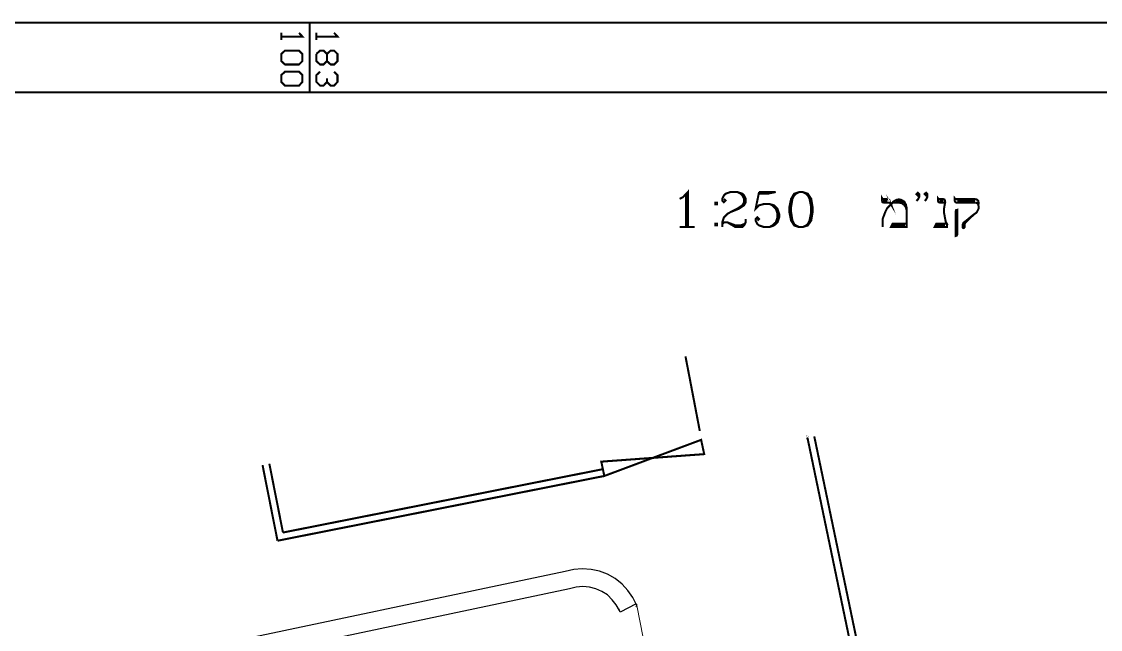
# Model space of a CAD drawing. Extents: x -6935 to 6681, y -4073 to 3778.
# Drawn here: x -846 to 2258, y 2029 to 3778 of the extents above; entities that cross this region are included whole.
import ezdxf

# ---------------------------------------------------------------- set-up
doc = ezdxf.new("R2010")
doc.units = 0
doc.header["$MEASUREMENT"] = 0
doc.layers.add('blue', color=160, linetype='Continuous', lineweight=0)

msp = doc.modelspace()

# ---------------------------------------------------------------- linework, layer by layer
at = {"color": 0}
for p, q in [((766.9, 2204), (742.4, 2202.1)), ((792.4, 2202.1), (766.9, 2204)), ((717.9, 2196.2), (-354.7, 1969.7)), ((742.4, 2202.1), (717.9, 2196.2)), ((816.9, 2197.2), (792.4, 2202.1)), ((839.5, 2188.3), (816.9, 2197.2)), ((862, 2175.6), (839.5, 2188.3)), ((881.6, 2159.9), (862, 2175.6)), ((730.6, 2146.2), (-162.5, 1958)), ((749.3, 2151.1), (730.6, 2146.2)), ((768.9, 2153), (749.3, 2151.1)), ((787.5, 2151.1), (768.9, 2153)), ((806.1, 2146.2), (787.5, 2151.1)), ((823.8, 2138.3), (806.1, 2146.2)), ((898.3, 2141.3), (881.6, 2159.9)), ((839.5, 2128.6), (823.8, 2138.3)), ((853.2, 2114.8), (839.5, 2128.6)), ((864.9, 2100.1), (853.2, 2114.8)), ((913, 2120.7), (898.3, 2141.3)), ((923.8, 2098.1), (913, 2120.7)), ((873.8, 2083.4), (864.9, 2100.1))]:
    msp.add_line(p, q, dxfattribs=at)
at = {"color": 0, "const_width": 5.88}
for points in [[(6677.8, -4069.7), (6677.8, 3774.7), (-3865.5, 3774.7), (-3865.5, -4069.7), (6677.8, -4069.7)], [(-98.8, 3684.5), (-88, 3694.2), (-47.8, 3694.2), (-38, 3684.5), (-38, 3663.9), (-47.8, 3654.1), (-88, 3654.1), (-98.8, 3663.9), (-98.8, 3684.5)], [(-98.8, 3623.7), (-88, 3633.5), (-47.8, 3633.5), (-38, 3623.7), (-38, 3604.1), (-47.8, 3593.3), (-88, 3593.3), (-98.8, 3604.1), (-98.8, 3623.7)], [(6476.9, -3868.7), (6476.9, 3573.7), (-3663.6, 3573.7), (-3663.6, -3868.7), (6476.9, -3868.7)], [(6476.9, -3868.7), (6476.9, 3573.7), (-3663.6, 3573.7), (-3663.6, -3868.7), (6476.9, -3868.7)], [(1155.1, 3252.1), (1155.1, 3257), (1150.3, 3257), (1150.3, 3252.1), (1155.1, 3252.1)], [(1655.2, 3252.1), (1652.2, 3257), (1634.6, 3257), (1630.7, 3258), (1629.7, 3261.9), (1629.7, 3269.8), (1631.6, 3266.8), (1644.4, 3266.8), (1650.3, 3264.8), (1652.2, 3259.9), (1655.2, 3252.1)], [(1846.3, 3236.4), (1846.3, 3165.8), (1844.4, 3161.9), (1841.4, 3160.9), (1841.4, 3231.5), (1842.4, 3235.4), (1846.3, 3236.4)], [(1155.1, 3191.3), (1155.1, 3196.2), (1150.3, 3196.2), (1150.3, 3191.3), (1155.1, 3191.3)], [(1117.9, 2533.5), (1109.1, 2574.6), (830.6, 2470.7), (821.8, 2511.9), (1117.9, 2533.5)]]:
    msp.add_lwpolyline(points, close=True, dxfattribs=at)
at = {"color": 0}
for points, const_width in [([(-17.4, 3573.7), (-17.4, 3774.7)], 5.88), ([(-47.8, 3745.3), (-38, 3734.5), (-98.8, 3734.5)], 5.88), ([(-98.8, 3745.3), (-98.8, 3724.7)], 5.88), ([(53.1, 3745.3), (63, 3734.5), (2.2, 3734.5)], 5.88), ([(2.2, 3745.3), (2.2, 3724.7)], 5.88), ([(2.2, 3684.5), (13, 3694.2), (22.8, 3694.2), (32.6, 3684.5), (32.6, 3663.9), (43.4, 3654.1), (53.1, 3654.1), (63, 3663.9), (63, 3684.5), (53.1, 3694.2), (43.4, 3694.2), (32.6, 3684.5)], 5.88), ([(32.6, 3663.9), (22.8, 3654.1), (13, 3654.1), (2.2, 3663.9), (2.2, 3684.5)], 5.88), ([(32.6, 3604.1), (22.8, 3593.3), (13, 3593.3), (2.2, 3604.1), (2.2, 3623.7), (13, 3633.5)], 5.88), ([(53.1, 3633.5), (63, 3623.7), (63, 3604.1), (53.1, 3593.3), (43.4, 3593.3), (32.6, 3604.1), (32.6, 3613.9)], 5.88), ([(1047.3, 3267.8), (1057.1, 3272.7), (1070.8, 3287.4), (1070.8, 3186.4)], 5.88), ([(1174.8, 3267.8), (1179.7, 3262.9), (1174.8, 3258), (1169.9, 3262.9), (1169.9, 3267.8), (1174.8, 3277.6), (1179.7, 3282.5), (1193.4, 3287.4), (1213, 3287.4), (1227.7, 3282.5), (1232.6, 3277.6), (1237.5, 3267.8), (1237.5, 3258), (1232.6, 3249.2), (1217.9, 3239.4), (1193.4, 3229.5), (1184.6, 3224.6), (1174.8, 3214.8), (1169.9, 3200.1), (1169.9, 3186.4)], 5.88), ([(1213, 3287.4), (1222.8, 3282.5), (1227.7, 3277.6), (1232.6, 3267.8), (1232.6, 3258), (1227.7, 3249.2), (1213, 3239.4), (1193.4, 3229.5)], 5.88), ([(1275.8, 3287.4), (1265.9, 3239.4), (1275.8, 3249.2), (1290.5, 3253.1), (1305.2, 3253.1), (1318.9, 3249.2), (1328.7, 3239.4), (1333.6, 3224.6), (1333.6, 3214.8), (1328.7, 3200.1), (1318.9, 3191.3), (1305.2, 3186.4), (1290.5, 3186.4), (1275.8, 3191.3), (1270.8, 3195.2), (1265.9, 3205.1), (1265.9, 3209.9), (1270.8, 3214.8), (1275.8, 3209.9), (1270.8, 3205.1)], 5.88), ([(1275.8, 3287.4), (1323.8, 3287.4)], 5.88), ([(1275.8, 3282.5), (1300.3, 3282.5), (1323.8, 3287.4)], 5.88), ([(1401.2, 3287.4), (1416, 3282.5), (1425.7, 3267.8), (1429.7, 3244.2), (1429.7, 3229.5), (1425.7, 3205.1), (1416, 3191.3), (1401.2, 3186.4), (1391.4, 3186.4), (1376.7, 3191.3), (1367.9, 3205.1), (1363, 3229.5), (1363, 3244.2), (1367.9, 3267.8), (1376.7, 3282.5), (1391.4, 3287.4), (1401.2, 3287.4), (1411, 3282.5), (1416, 3277.6), (1420.8, 3267.8), (1425.7, 3244.2), (1425.7, 3229.5), (1420.8, 3205.1), (1416, 3195.2), (1411, 3191.3), (1401.2, 3186.4)], 5.88), ([(1391.4, 3186.4), (1381.6, 3191.3), (1376.7, 3195.2), (1371.8, 3205.1), (1367.9, 3229.5), (1367.9, 3244.2), (1371.8, 3267.8), (1376.7, 3277.6), (1381.6, 3282.5), (1391.4, 3287.4)], 5.88), ([(1065.9, 3282.5), (1065.9, 3186.4)], 5.88), ([(1674.8, 3266.8), (1662, 3259.9), (1660.1, 3257), (1655.2, 3252.1), (1644.4, 3241.3), (1639.5, 3231.5), (1631.6, 3210.9), (1631.6, 3186.4)], 5.88), ([(1644.4, 3261.9), (1631.6, 3261.9)], 5.88), ([(1677.7, 3257), (1660.1, 3257)], 5.88), ([(1669.9, 3261.9), (1692.4, 3257)], 5.88), ([(1674.8, 3266.8), (1684.6, 3264.8), (1693.4, 3259.9), (1698.3, 3251.1), (1700.3, 3241.3)], 5.88), ([(1677.7, 3257), (1686.6, 3255.1), (1693.4, 3250.1), (1698.3, 3243.3), (1700.3, 3234.5)], 5.88), ([(1736.5, 3281.5), (1732.6, 3277.6), (1728.7, 3281.5), (1732.6, 3285.4), (1736.5, 3281.5), (1736.5, 3273.6), (1732.6, 3265.8), (1728.7, 3261.9)], 5.88), ([(1752.2, 3261.9), (1756.2, 3265.8), (1760.1, 3273.6), (1760.1, 3281.5), (1756.2, 3285.4), (1752.2, 3281.5), (1756.2, 3277.6), (1760.1, 3281.5)], 5.88), ([(1816, 3193.3), (1816, 3186.4), (1780.7, 3186.4), (1785.6, 3196.2), (1816, 3196.2), (1813, 3201.1), (1811, 3210.9), (1808.1, 3226.6), (1808.1, 3241.3), (1811, 3257), (1795.4, 3257), (1792.4, 3258), (1790.5, 3261.9), (1790.5, 3269.8), (1793.4, 3266.8), (1806.1, 3266.8), (1809.1, 3265.8), (1811, 3261.9), (1811, 3257)], 5.88), ([(1806.1, 3261.9), (1795.4, 3261.9)], 5.88), ([(1897.3, 3257), (1843.4, 3257), (1840.5, 3258), (1838.5, 3261.9), (1838.5, 3269.8), (1841.4, 3266.8), (1897.3, 3266.8), (1902.2, 3265.8), (1906.2, 3261.9), (1907.2, 3257), (1907.2, 3252.1)], 5.88), ([(1897.3, 3261.9), (1846.3, 3261.9)], 5.88), ([(1897.3, 3257), (1902.2, 3256), (1906.2, 3252.1), (1907.2, 3247.2)], 5.88), ([(1305.2, 3253.1), (1314, 3249.2), (1323.8, 3239.4), (1328.7, 3224.6), (1328.7, 3214.8), (1323.8, 3200.1), (1314, 3191.3), (1305.2, 3186.4)], 5.88), ([(1700.3, 3196.2), (1700.3, 3186.4), (1655.2, 3186.4), (1660.1, 3196.2), (1700.3, 3196.2), (1700.3, 3234.5)], 5.88), ([(1700.3, 3236.4), (1700.3, 3241.3)], 5.88), ([(1894.4, 3223.6), (1868.9, 3199.2), (1866.9, 3193.3), (1866.9, 3186.4), (1865.9, 3184.5), (1864, 3183.5), (1862, 3184.5), (1861.1, 3186.4), (1861.1, 3193.3), (1864, 3199.2), (1866.9, 3201.1), (1894.4, 3223.6), (1899.3, 3226.6), (1902.2, 3229.5), (1907.2, 3239.4), (1907.2, 3247.2)], 5.88), ([(1169.9, 3195.2), (1174.8, 3200.1), (1184.6, 3200.1), (1208.1, 3191.3), (1222.8, 3191.3), (1232.6, 3195.2), (1237.5, 3200.1)], 5.88), ([(1184.6, 3200.1), (1208.1, 3186.4), (1227.7, 3186.4), (1232.6, 3191.3), (1237.5, 3200.1), (1237.5, 3209.9)], 5.88), ([(1090.5, 3186.4), (1047.3, 3186.4)], 5.88), ([(1695.4, 3191.3), (1660.1, 3191.3)], 5.88), ([(1811, 3191.3), (1785.6, 3191.3)], 5.88), ([(1105.2, 2600.1), (1076.7, 2749.2), (1064, 2814.8)], 5.88), ([(1411, 2576.6), (1417.9, 2584.5)], 0.98), ([(1411, 2584.5), (1417.9, 2576.6)], 0.98), ([(1415, 2580.5), (1950.3, 11.8)], 5.88), ([(1434.6, 2584.5), (1969.9, 15.7)], 5.88), ([(-152.7, 2502.1), (-109.6, 2284.4)], 5.88), ([(-133.1, 2506), (-93.9, 2308)], 5.88), ([(-93.9, 2308), (826.7, 2490.3)], 5.88), ([(-109.6, 2284.4), (830.6, 2470.7)], 5.88), ([(919.9, 2094.2), (926.7, 2102.1)], 0.98), ([(919.9, 2102.1), (926.7, 2094.2)], 0.98)]:
    msp.add_lwpolyline(points, dxfattribs=dict(at, const_width=const_width))
at = {"color": 120, "const_width": 0.98}
for points in [[(1412, 2586.4), (1414, 2587.4)], [(1412, 2587.4), (1414, 2586.4)]]:
    msp.add_lwpolyline(points, dxfattribs=at)
at = {"color": 0}
for points in [[(921.8, 2103), (875.7, 2078.6), (872.8, 2088.4)], [(924.8, 2093.3), (921.8, 2103), (875.7, 2078.6)]]:
    msp.add_lwpolyline(points, dxfattribs=at)
at = {"layer": 'blue', "color": 0}
msp.add_line((1074.7, 1351.1), (923.8, 2098.1), dxfattribs=at)

doc.saveas('drawing.dxf')
